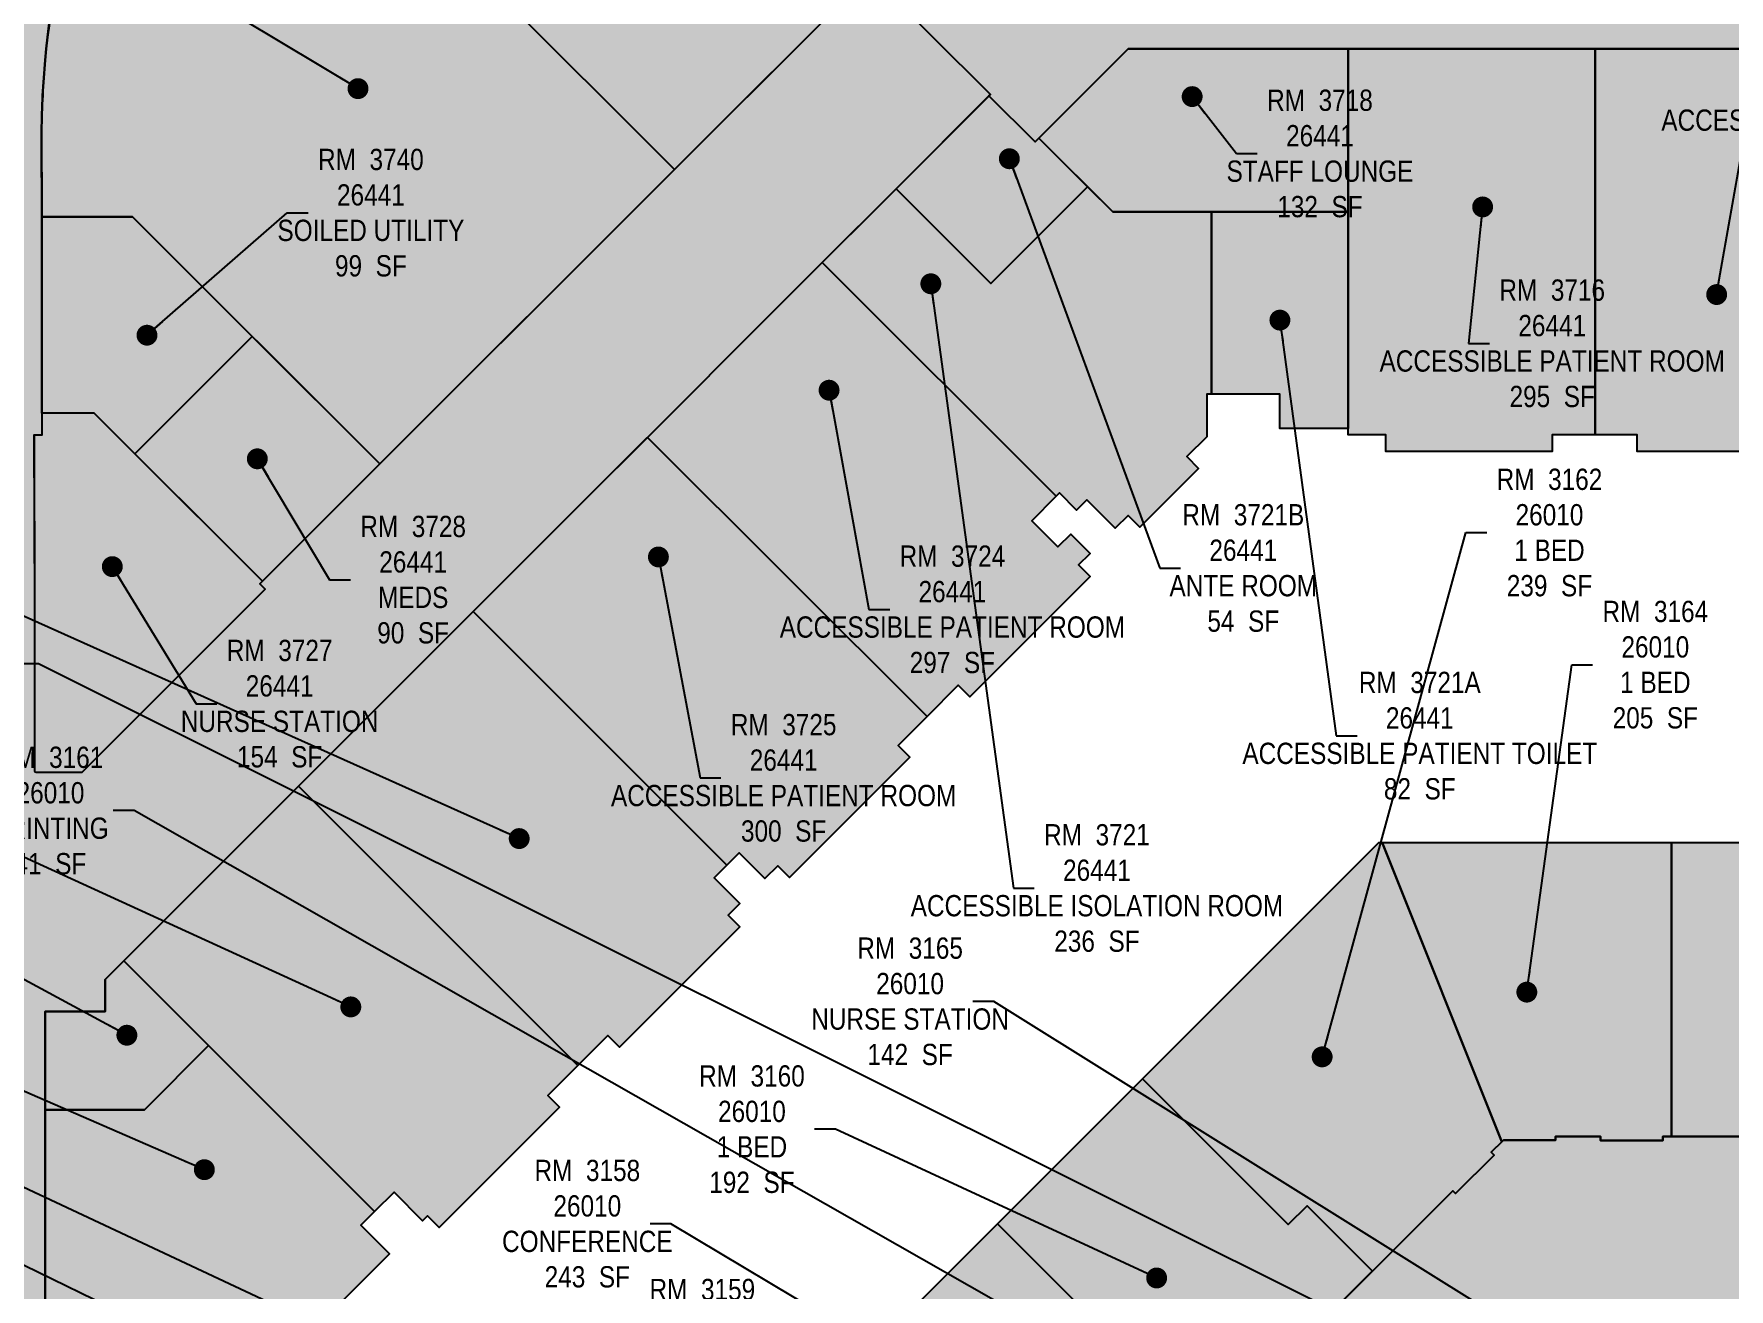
# Model space of a CAD drawing. Header units: inches. Extents: x -2929 to 5743, y -2530 to 4297.
# Drawn here: x 330 to 1446, y 2543 to 3370 of the extents above; entities that cross this region are included whole.
import ezdxf

# ---------------------------------------------------------------- set-up
doc = ezdxf.new("R2010")
doc.units = ezdxf.units.IN
doc.header["$LTSCALE"] = 48
doc.header["$MEASUREMENT"] = 0
for name, color, linetype in [('0-LABEL', 3, 'Continuous'), ('3-FCM', 190, 'Continuous'), ('3-FCM-PTN', 9, 'Continuous'), ('4-OCC', 6, 'Continuous'), ('4-OCC-PTN', 95, 'Continuous')]:
    doc.layers.add(name, color=color, linetype=linetype)
doc.styles.add('ArialN', font='ARIALN.TTF')
doc.dimstyles.new('AB-220', dxfattribs={"dimscale": 220, "dimtxt": 0.0703125, "dimasz": 0.0625, "dimexe": 0.0625, "dimexo": 0.125, "dimgap": 0.1875, "dimtad": 0, "dimdec": 4, "dimrnd": 0.0625, "dimzin": 0, "dimdsep": 46, "dimlunit": 4, "dimtxsty": 'ArialN', "dimblk": 'ARCHTICK', "dimcen": 0.0625, "dimclrd": 256, "dimclre": 256, "dimclrt": 256, "dimadec": 0, "dimazin": 0, "dimtfac": 1, "dimtdec": 4, "dimtofl": 0, "dimtmove": 2, "dimatfit": 3, "dimldrblk": 'DOT', "dimfxl": 0, "dimfrac": 2, "dimtolj": 1, "dimtzin": 0, "dimlwd": -1, "dimlwe": -1, "dimarcsym": 0})

# ---------------------------------------------------------------- blocks, each defined once
blk = doc.blocks.new('_ArchTick')
at = {"const_width": 0.15}
blk.add_lwpolyline([(-0.5, -0.5), (0.5, 0.5)], dxfattribs=at)
blk = doc.blocks.new('_Dot')
at = {"lineweight": -2}
blk.add_line((-0.5, 0), (-1, 0), dxfattribs=at)
at = {"const_width": 0.5}
blk.add_lwpolyline([(-0.25, 0, 1), (0.25, 0, 1)], format="xyb", close=True, dxfattribs=at)

msp = doc.modelspace()

# ---------------------------------------------------------------- hatches: boundary and pattern name
at = {"layer": '3-FCM-PTN'}
h = msp.add_hatch(color=256, dxfattribs=at)
h.dxf.hatch_style = 1
edge = h.paths.add_edge_path()
edge.add_line((1113.585285168059, 3828.178176074537), (1113.585285168059, 3760.740676074537))
edge.add_arc((869.5289934594625, 3671.531797863113), 259.8493745889951, 3.151092987764514, 20.078663492426074, ccw=False)
edge.add_arc((828.7533601960399, 3666.157573796949), 300.8750000000045, -10.11773143963751, 3.7461406498250085, ccw=False)
edge.add_arc((828.7533601945615, 3666.157573797244), 300.8750000015119, 347.92381447971536, 349.8822685603567, ccw=False)
edge.add_line((1122.97008020435, 3603.210871797921), (1112.984782065922, 3565.510731136472))
edge.add_line((1112.984782065922, 3565.510731136472), (1104.188484346047, 3539.665506423167))
edge.add_line((1104.188484346047, 3539.665506423167), (1099.248014161426, 3526.938901211724))
edge.add_line((1099.248014161426, 3526.938901211724), (1093.951221618854, 3514.356446956004))
edge.add_line((1093.951221618854, 3514.356446956004), (1088.30203977551, 3501.928176074533))
edge.add_line((1088.30203977551, 3501.928176074533), (1145.459990067611, 3501.928176074533))
edge.add_line((1145.459990067611, 3501.928176074533), (1145.459990067611, 3474.303176074534))
edge.add_line((1145.459990067611, 3474.303176074534), (1189.334990067612, 3474.303176074534))
edge.add_line((1189.334990067612, 3474.303176074534), (1189.334990067612, 3472.053176074534))
edge.add_line((1189.334990067612, 3472.053176074534), (1334.709990067612, 3472.053176074534))
edge.add_line((1334.709990067612, 3472.053176074534), (1334.709990067612, 3471.928176074534))
edge.add_line((1334.709990067612, 3471.928176074534), (1501.584990067611, 3471.928176074533))
edge.add_line((1501.584990067611, 3471.928176074533), (1501.584990067611, 3500.053176074531))
edge.add_line((1501.584990067611, 3500.053176074531), (1517.084990070073, 3500.053176074531))
edge.add_line((1517.084990070073, 3500.053176074531), (1517.084990070073, 3496.802467389151))
edge.add_line((1517.084990070073, 3496.802467389151), (1586.584990064491, 3496.802467389147))
edge.add_line((1586.58499006449, 3496.802467389147), (1586.58499006449, 3518.0205109171))
edge.add_line((1586.58499006449, 3518.0205109171), (1698.584990067591, 3518.020510917099))
edge.add_line((1698.584990067591, 3518.020510917099), (1698.585005645883, 3515.553176074531))
edge.add_line((1698.585005645883, 3515.553176074531), (1690.58499006449, 3515.553176074532))
edge.add_line((1690.58499006449, 3515.553176074532), (1690.58499006449, 3467.053908979793))
edge.add_line((1690.58499006449, 3467.053908979793), (1944.629856332604, 3467.053908979793))
edge.add_line((1944.629856332605, 3467.053908979793), (1944.629856332605, 3363.989955279225))
edge.add_line((1944.629856332605, 3363.989955279225), (1842.834990067608, 3363.988674440919))
edge.add_line((1842.834990067607, 3363.988674440919), (1842.834990067607, 3359.816732366284))
edge.add_line((1842.834990067607, 3359.816732366284), (1050.508089415122, 3359.816732366284))
edge.add_line((1050.508089415122, 3359.816732366284), (989.1376522181092, 3298.446295169271))
edge.add_line((989.1376522181095, 3298.446295169271), (958.8493182682946, 3328.734629119086))
edge.add_line((958.8493182682946, 3328.734629119086), (959.7500842529448, 3329.635395103736))
edge.add_line((959.7500842529448, 3329.635395103736), (881.9317163849728, 3407.453772524686))
edge.add_line((881.9317163849728, 3407.453772524686), (883.6552843876598, 3409.177340527373))
edge.add_line((883.6552843876598, 3409.177340527373), (897.9741967066816, 3423.496252846395))
edge.add_line((897.9741967066816, 3423.496252846395), (912.2638406049364, 3437.785896744649))
edge.add_line((912.2638406049364, 3437.785896744649), (934.6866604830357, 3462.436781651963))
edge.add_line((934.6866604830357, 3462.436781651963), (955.3072573916024, 3488.540138059605))
edge.add_line((955.3072573916024, 3488.540138059605), (974.039545825502, 3515.967075133926))
edge.add_line((974.039545825502, 3515.967075133926), (990.8766938992298, 3544.717184870477))
edge.add_line((990.8766938992298, 3544.717184870477), (1005.651996921275, 3574.48272469499))
edge.add_line((1005.651996921275, 3574.48272469499), (1017.50323852472, 3607.241322090493))
edge.add_line((1017.50323852472, 3607.241322090493), (1024.408477142869, 3641.498707449107))
edge.add_line((1024.408477142869, 3641.498707449107), (1025.890987264949, 3671.437712928913))
edge.add_line((1025.890987264949, 3671.437712928913), (1022.820053897865, 3701.253310409965))
edge.add_arc((800.6183773625517, 3652.014098521061), 227.5919265759321, 12.49466316577075, 28.04783506278979)
edge.add_arc((813.0921144072177, 3651.725140562618), 216.8054369348037, 29.66547328204623, 42.88538997744268)
edge.add_arc((829.3031230552381, 3664.747293592507), 196.0710116686777, 43.32097591850849, 99.18573728670847)
edge.add_line((798.0032381658048, 3858.30389725843), (798.9524134671101, 3853.838378556734))
edge.add_line((798.9524134671101, 3853.838378556734), (749.7827731062703, 3841.579010322327))
edge.add_line((749.7827731062707, 3841.579010322327), (749.7827730980398, 3841.579010320268))
edge.add_line((749.7827730980398, 3841.579010320268), (749.4739990687349, 3842.531419951515))
edge.add_line((749.4739990687349, 3842.531419951515), (748.7949417685304, 3842.346447369204))
edge.add_line((748.7949417685304, 3842.346447369204), (721.8063388863111, 3949.757293578431))
edge.add_line((721.8063388863111, 3949.757293578431), (806.7753617338303, 3972.922508044709))
edge.add_line((806.7753617338299, 3972.922508044709), (807.998785444358, 3968.43504183268))
edge.add_line((807.998785444358, 3968.43504183268), (825.1264872671077, 3970.439519915887))
edge.add_line((825.1264872671077, 3970.439519915887), (876.9785407355621, 3972.221680410252))
edge.add_line((876.9785407355621, 3972.221680410252), (881.0224900644921, 3972.360671371135))
edge.add_line((881.0224900644921, 3972.360671371135), (886.6024529733459, 3972.552455279214))
edge.add_line((886.6024529733459, 3972.552455279214), (970.3974900644921, 3972.553188184486))
edge.add_line((970.3974900644921, 3972.553188184486), (970.3974900644921, 3972.302362978741))
edge.add_line((970.3974900644921, 3972.302362978741), (1115.834990064493, 3972.30236297874))
edge.add_line((1115.834990064493, 3972.30236297874), (1115.834990064493, 3972.553176074546))
edge.add_line((1115.834990064493, 3972.553176074546), (1148.45999006449, 3972.553176074541))
edge.add_line((1148.45999006449, 3972.553176074541), (1263.334990064494, 3972.553176074297))
edge.add_line((1263.334990064494, 3972.553176074297), (1295.959990064494, 3972.553176074521))
edge.add_line((1295.959990064494, 3972.553176074521), (1295.959990064494, 3972.303188184459))
edge.add_line((1295.959990064494, 3972.303188184459), (1440.834990064504, 3972.303188184482))
edge.add_line((1440.834990064504, 3972.303188184482), (1440.834990064504, 3972.555615586662))
edge.add_line((1440.834990064504, 3972.555615586662), (1597.772490064495, 3972.553188184425))
edge.add_line((1597.772490064494, 3972.553188184425), (1630.397490064491, 3972.553188184425))
edge.add_line((1630.397490064491, 3972.553188184425), (1630.397490064491, 3972.303188184466))
edge.add_line((1630.397490064491, 3972.303188184466), (1775.834990064487, 3972.303188184457))
edge.add_line((1775.834990064487, 3972.303188184457), (1775.831908637123, 3972.553150197932))
edge.add_line((1775.831908637123, 3972.553150197932), (1816.33499006449, 3972.553188184482))
edge.add_line((1816.33499006449, 3972.553188184482), (1816.334990064481, 3972.303188184481))
edge.add_line((1816.334990064481, 3972.303188184481), (1948.334990064489, 3972.303188184419))
edge.add_line((1948.334990064489, 3972.303188184419), (1948.33499006449, 3972.553188184518))
edge.add_line((1948.33499006449, 3972.553188184518), (2045.584990064494, 3972.553188184429))
edge.add_line((2045.584990064494, 3972.553188184429), (2045.584990064493, 4053.803176074535))
edge.add_line((2045.584990064493, 4053.803176074535), (2045.584990064494, 4070.802455279222))
edge.add_line((2045.584990064494, 4070.802455279222), (2115.584990064494, 4070.802455279221))
edge.add_line((2115.584990064494, 4070.802455279221), (2115.584990064494, 3969.927455279221))
edge.add_line((2115.584990064494, 3969.927455279221), (2281.917934720987, 3969.30245527922))
edge.add_line((2281.917934720987, 3969.30245527922), (2281.989690995811, 3874.053176074533))
edge.add_line((2281.989690995811, 3874.053176074533), (2110.459990064488, 3874.053176074533))
edge.add_line((2110.459990064488, 3874.053176074533), (2110.459990064488, 3792.553176074537))
edge.add_line((2110.459990064488, 3792.553176074537), (2103.084990064488, 3792.553238743247))
edge.add_line((2103.084990064488, 3792.553238743247), (2103.08499006761, 3737.803176074533))
edge.add_line((2103.08499006761, 3737.803176074533), (2129.709990067593, 3737.803176072857))
edge.add_line((2129.709990067593, 3737.803176072857), (2129.709990067593, 3502.053176074531))
edge.add_line((2129.709990067593, 3502.053176074531), (2105.709990064486, 3502.053176074531))
edge.add_line((2105.709990064486, 3502.053176074531), (2105.709990064486, 3466.803908979794))
edge.add_line((2105.709990064486, 3466.803908979794), (2129.709990067605, 3466.803908979794))
edge.add_line((2129.709990067605, 3466.803908979794), (2129.709990067605, 3367.053188184478))
edge.add_line((2129.709990067605, 3367.053188184478), (2105.709990064486, 3367.053188184478))
edge.add_line((2105.709990064486, 3367.053188184478), (2105.709990064486, 3235.553176074545))
edge.add_line((2105.709990064486, 3235.553176074545), (2108.459990064486, 3235.553176074545))
edge.add_line((2108.459990064486, 3235.553176074545), (2108.459990064527, 3183.115501280774))
edge.add_line((2108.459990064527, 3183.115501280774), (1997.584990061261, 3183.115501280774))
edge.add_line((1997.584990061261, 3183.115501280774), (1997.584990067613, 3367.052455279223))
edge.add_line((1997.584990067613, 3367.052455279223), (1950.584990111152, 3367.052455294324))
edge.add_line((1950.584990111152, 3367.052455294324), (1950.584990067614, 3363.989955279222))
edge.add_line((1950.584990067613, 3363.989955279222), (1944.645481332604, 3363.989955279225))
edge.add_line((1944.645481332605, 3363.989955279225), (1944.645683330921, 3467.053908979793))
edge.add_line((1944.64568333092, 3467.053908979793), (1997.584990061368, 3467.053908976992))
edge.add_line((1997.584990061368, 3467.053908976992), (1997.584990064494, 3867.053908979795))
edge.add_line((1997.584990064494, 3867.053908979795), (1690.584990064491, 3867.053908961947))
edge.add_line((1690.584990064491, 3867.053908961947), (1690.58499006745, 3816.145510917085))
edge.add_line((1690.58499006745, 3816.145510917085), (1573.709990064401, 3816.145510917085))
edge.add_line((1573.709990064401, 3816.145510917085), (1573.709990064401, 3832.053176074538))
edge.add_line((1573.709990064401, 3832.053176074538), (1500.459990064488, 3832.053176074538))
edge.add_line((1500.459990064489, 3832.053176074538), (1500.459990064497, 3862.178176074582))
edge.add_line((1500.459990064497, 3862.178176074582), (1359.334990067612, 3862.178176074535))
edge.add_line((1359.334990067612, 3862.178176074535), (1359.334990067612, 3859.803176074535))
edge.add_line((1359.334990067612, 3859.803176074535), (1216.084990067613, 3859.803176074535))
edge.add_line((1216.084990067613, 3859.803176074535), (1216.084990067613, 3861.928176074535))
edge.add_line((1216.084990067613, 3861.928176074535), (1145.584990067612, 3861.928176074537))
edge.add_line((1145.584990067612, 3861.928176074537), (1145.584990067612, 3828.178176074537))
edge.add_line((1145.584990067612, 3828.178176074537), (1113.585285168059, 3828.178176074537))
h = msp.add_hatch(color=256, dxfattribs=at)
h.dxf.hatch_style = 1
edge = h.paths.add_edge_path()
edge.add_line((480.7723087981258, 3009.271205364294), (481.1767059991093, 3009.675602565278))
edge.add_line((481.1767059991093, 3009.675602565278), (556.2994189567939, 3084.798315522962))
edge.add_line((556.2994189567939, 3084.798315522961), (880.4371067910629, 3408.935267263099))
edge.add_line((880.4371067910622, 3408.935267263099), (959.7210865845066, 3329.651287469587))
edge.add_line((959.7210865845066, 3329.651287469587), (958.8203205998568, 3328.750521484937))
edge.add_line((958.8203205998568, 3328.750521484937), (774.7957807960572, 3144.725981681133))
edge.add_line((774.7957807960572, 3144.725981681133), (774.4419638207298, 3144.372169169407))
edge.add_line((774.4419638207298, 3144.372169169407), (693.6552776549383, 3063.585478540015))
edge.add_line((693.6552776549388, 3063.585478540016), (377.2027230318868, 2747.132923916951))
edge.add_line((377.2027230318872, 2747.13292391695), (377.202723031887, 2726.047163010781))
edge.add_line((377.2027230318868, 2726.047163010781), (337.8277109222106, 2726.047163010781))
edge.add_line((337.8277109222108, 2726.047163010781), (337.8277109222108, 2443.718362933408))
edge.add_line((337.8277109222108, 2443.718362933408), (330.5777109222104, 2443.718362933408))
edge.add_line((330.5777109222099, 2443.718362933408), (330.5777109222097, 2368.173070709805))
edge.add_line((330.5777109222099, 2368.173070709805), (345.3277230350075, 2368.173070709805))
edge.add_line((345.3277230350077, 2368.173070709805), (345.3277192273131, 2300.297332000473))
edge.add_line((345.3277192273126, 2300.297332000473), (227.5152230350084, 2300.297332000473))
edge.add_line((227.5152230350086, 2300.297332000473), (227.5152230350116, 2375.547337804545))
edge.add_line((227.5152230350113, 2375.547337804545), (223.0788189388581, 2375.547337804545))
edge.add_line((223.0788189388586, 2375.547337804545), (223.0784889018948, 2471.734837804454))
edge.add_line((223.0784889018946, 2471.734837804454), (223.3259972200067, 2471.734837804454))
edge.add_line((223.3259972200067, 2471.734837804454), (223.3259972199821, 2617.047906385417))
edge.add_line((223.3259972199821, 2617.047906385417), (223.0759972199789, 2617.047906385417))
edge.add_line((223.0759972199789, 2617.047906385417), (223.0759972199562, 2797.172906385404))
edge.add_line((223.0759972199562, 2797.172906385404), (223.3259972199558, 2797.172906385404))
edge.add_line((223.3259972199558, 2797.172906385404), (223.3259972199739, 2942.049043546948))
edge.add_line((223.3259972199739, 2942.049043546948), (223.0759972199744, 2942.049043546948))
edge.add_line((223.0759972199744, 2942.049043546948), (223.0759972199967, 3122.174043546909))
edge.add_line((223.0759972199967, 3122.174043546908), (223.3259972199362, 3122.174043546908))
edge.add_line((223.3259972199362, 3122.174043546908), (223.3288189388645, 3191.548879222441))
edge.add_line((223.3288189388645, 3191.548879222441), (223.0759972199191, 3191.547163010769))
edge.add_line((223.0759972199194, 3191.547163010769), (223.0759972199298, 3284.109663010768))
edge.add_line((223.0759972199294, 3284.109663010768), (223.328818938875, 3284.109663010768))
edge.add_line((223.328818938875, 3284.109663010768), (223.3259972197823, 3301.033602811479))
edge.add_line((223.3259972197825, 3301.033602811479), (225.4623866154895, 3351.932914945446))
edge.add_line((225.4623866154898, 3351.932914945446), (225.6463596125375, 3356.797434942399))
edge.add_line((225.6463596125373, 3356.797434942399), (226.1261599134575, 3362.373460619361))
edge.add_line((226.1261599134577, 3362.373460619361), (232.6982989933645, 3412.948227209212))
edge.add_line((232.698298993364, 3412.948227209212), (235.8382854502947, 3430.228179886484))
edge.add_line((235.8382854502952, 3430.228179886484), (231.4484609566318, 3431.718324506521))
edge.add_line((231.4484609566316, 3431.718324506521), (289.2705738235738, 3602.310310045603))
edge.add_line((289.2705738235736, 3602.310310045603), (293.7392627698048, 3600.79339455127))
edge.add_line((293.739262769805, 3600.79339455127), (301.6962163674948, 3616.278288881504))
edge.add_line((301.6962163674948, 3616.278288881504), (327.5912034286093, 3660.919119877641))
edge.add_line((327.5912034286093, 3660.919119877641), (330.3707078396351, 3665.240229038418))
edge.add_line((330.3707078396351, 3665.240229038418), (333.4112453492144, 3669.960113646284))
edge.add_line((333.4112453492144, 3669.960113646284), (363.2478982946507, 3711.936585254942))
edge.add_line((363.2478982946504, 3711.936585254942), (373.8325810185111, 3725.298645289335))
edge.add_line((373.8325810185115, 3725.298645289335), (370.6497544802519, 3728.682245090647))
edge.add_line((370.6497544802514, 3728.682245090647), (501.8475754302708, 3852.100831223135))
edge.add_line((501.8475754302708, 3852.100831223136), (505.0320739027336, 3848.715609649157))
edge.add_line((505.0320739027338, 3848.715609649157), (519.4555293421508, 3858.738259805769))
edge.add_line((519.4555293421508, 3858.738259805769), (562.7396977702281, 3885.683829871351))
edge.add_line((562.7396977702283, 3885.683829871351), (567.6191526174257, 3888.445131440531))
edge.add_line((567.6191526174252, 3888.445131440531), (572.5273627478953, 3891.1591406237))
edge.add_line((572.5273627478955, 3891.1591406237), (618.1285833076208, 3914.001737878174))
edge.add_line((618.1285833076208, 3914.001737878174), (634.1923929249926, 3921.047988363599))
edge.add_line((634.1923929249924, 3921.047988363599), (632.9733174074088, 3925.53477512406))
edge.add_line((632.973317407409, 3925.53477512406), (721.799071853716, 3949.751455308439))
edge.add_line((721.7990718537158, 3949.751455308439), (747.86364904988, 3846.106992348416))
edge.add_line((747.8636490498802, 3846.106992348416), (748.7876747359348, 3842.340609099213))
edge.add_arc((896.704371262573, 3300.661440769172), 561.5119504641708, 105.2734304961236, 119.0253219318528)
edge.add_arc((878.9380096001139, 3324.795611002451), 531.8024903437381, 118.6131961946427, 128.8280798925444)
edge.add_arc((896.5521947323675, 3301.061414686595), 561.3371981902862, 128.7097795917252, 140.2621555218004)
edge.add_arc((871.2366136365843, 3320.326403057426), 529.5562146183627, 140.1140029927237, 150.5667578421164)
edge.add_arc((896.5788189388802, 3301.033575515809), 561.1249999999927, 150.1226528891559, 174.75821161997)
edge.add_arc((907.4836189317004, 3300.225622472311), 572.0580422736007, 174.7774093992154, 179.4419433045302)
edge.add_line((335.4527109222117, 3305.797337804561), (335.5777109222115, 3251.796604899302))
edge.add_line((335.5777109222117, 3251.796604899302), (335.5777109222115, 3119.972334150916))
edge.add_line((335.5777109222113, 3119.972334150916), (335.5777109222113, 3105.547163010788))
edge.add_line((335.5777109222113, 3105.547163010788), (334.8277109222113, 3105.547163010788))
edge.add_line((334.8277109222113, 3105.547163010788), (330.4527109222113, 3105.547163010788))
edge.add_line((330.4527109222113, 3105.547163010788), (330.8288189388877, 3105.547163010789))
edge.add_line((330.8288189388877, 3105.547163010789), (330.4527109222113, 3105.547163010788))
edge.add_line((330.4527109222113, 3105.547163010788), (330.8288189388873, 2992.638790672774))
edge.add_line((330.8288189388873, 2992.638790672775), (330.8288189388873, 2884.638790672775))
edge.add_arc((331.8288189388873, 2884.638790672775), 1, 180, 270)
edge.add_line((331.8288189388873, 2883.638790672775), (362.0641003130906, 2883.638790672775))
edge.add_line((362.0641003130904, 2883.638790672775), (482.5108391222564, 3004.08552948188))
edge.add_line((482.5108391222566, 3004.08552948188), (479.0487360189836, 3007.547632585153))
edge.add_line((479.0487360189836, 3007.547632585153), (480.7723087981258, 3009.271205364294))
msp.add_hatch(color=256, dxfattribs=at).paths.add_polyline_path([(1834.649668965948, 2641.11523316604), (1834.591239862048, 2535.435554085079), (1624.410185565157, 2535.43555408508), (1624.41018556516, 2498.754368987478), (1596.170997227363, 2470.515180649683), (1550.529276017896, 2516.15690185915), (1484.522621280817, 2450.150707131468), (1457.739610692922, 2476.933717719362), (1449.326563654868, 2468.520671326425), (1446.180329195858, 2472.799057424751), (1415.481908854946, 2485.075926407366), (1415.481908854946, 2532.403699835585), (1327.09654336194, 2532.403699835585), (1268.723529148805, 2474.030685622447), (1247.436315510898, 2440.914164787033), (1109.281108646369, 2302.758957922505), (1084.824453832744, 2278.302303108878), (1009.510953361698, 2353.615803579954), (1124.40674526266, 2468.511595480926), (1126.262900563273, 2466.655440180313), (1160.073123506514, 2500.465663123553), (1158.216968205901, 2502.321818424166), (1264.014460405416, 2608.119310623682), (1265.870615706029, 2606.263155323069), (1291.195557275032, 2631.58809689207), (1289.339401974419, 2633.444252192684), (1297.338500803689, 2641.443351021955), (1305.910251690804, 2641.443351021951), (1331.563387574325, 2641.443351021941), (1331.563387574325, 2643.740233166041), (1357.216523457845, 2643.740233166043), (1361.216523457847, 2643.740233166044), (1361.216523457847, 2641.115233166043), (1402.317754540067, 2641.115233166042), (1402.317754540067, 2643.740233166044), (1482.649271791456, 2643.740233166015), (1482.649271791458, 2641.115233166039), (1530.466523457841, 2641.11523316604), (1530.466523457841, 2643.740233166039), (1558.546461486956, 2643.740233166039), (1558.546461486956, 2641.115233166039), (1614.546461486958, 2641.115233166039), (1614.546461486958, 2643.740233166039), (1788.136338658742, 2643.740233166039), (1788.136338658742, 2641.11523316604)])
at = {"layer": '4-OCC-PTN'}
h = msp.add_hatch(color=192, dxfattribs=at)
h.dxf.hatch_style = 1
edge = h.paths.add_edge_path()
edge.add_line((410.03082891549, 3580.555165074095), (612.2767524872052, 3378.309241502381))
edge.add_line((612.2767524872052, 3378.309241502381), (633.0916603125643, 3399.124149327741))
edge.add_line((633.0916603125643, 3399.124149327741), (751.8785816752934, 3280.37697994922))
edge.add_line((751.8785816752934, 3280.37697994922), (558.023358187786, 3086.521521848692))
edge.add_line((558.023358187786, 3086.521521848692), (395.3107751371781, 3249.2341048993))
edge.add_line((395.3107751371781, 3249.2341048993), (335.5777109222117, 3249.234104899302))
edge.add_line((335.5777109222117, 3249.234104899302), (335.4527109222117, 3300.818249655084))
edge.add_line((335.4527109222117, 3300.818249655084), (335.441185411627, 3305.797337804561))
edge.add_arc((907.4720934211157, 3300.225622472315), 572.0580422736004, 174.7774093992157, 179.4419433045306, ccw=False)
edge.add_arc((896.3533775545311, 3301.076711156535), 560.9080383796647, 150.1150020005057, 174.7606031282959, ccw=False)
h = msp.add_hatch(color=192, dxfattribs=at)
h.dxf.hatch_style = 1
h.paths.add_polyline_path([(761.6695519750901, 3527.70205216206), (880.4506474330431, 3408.921726621118), (751.8785816752934, 3280.37697994922), (633.0916603125638, 3399.124149327741), (680.4371416508161, 3446.469630665993), (678.7135688716739, 3448.193203445135), (757.5559749739641, 3527.035609547429), (759.2795477531095, 3525.312036768284)])
h = msp.add_hatch(color=192, dxfattribs=at)
h.dxf.hatch_style = 1
h.paths.add_polyline_path([(1195.29647303503, 3359.797349914516), (1195.29647303502, 3252.423657997844), (1040.273708250552, 3252.423657997844), (991.7004194739618, 3300.996946774435), (1050.500822614054, 3359.797349914526)])
h = msp.add_hatch(color=192, dxfattribs=at)
h.dxf.hatch_style = 1
h.paths.add_polyline_path([(1195.29647303503, 3359.797349914516), (1195.29647303502, 3252.423657997844), (1040.273708250552, 3252.423657997844), (991.7004194739618, 3300.996946774435), (1050.500822614054, 3359.797349914526)])
h = msp.add_hatch(color=192, dxfattribs=at)
h.dxf.hatch_style = 1
h.paths.add_polyline_path([(1357.765223035009, 3359.797349914501), (1357.765223035009, 3105.672895916043), (1329.452723035012, 3105.672895916043), (1329.452723035012, 3094.798641343257), (1220.077723035013, 3094.798641343255), (1220.078084422561, 3105.672175108699), (1195.296473035008, 3105.672998738438), (1195.29647303503, 3359.797349914516)])
h = msp.add_hatch(color=192, dxfattribs=at)
h.dxf.hatch_style = 1
h.paths.add_polyline_path([(1520.083687258329, 3359.797349914461), (1520.083687258329, 3132.147505291043), (1500.978113660015, 3132.147505291043), (1500.970480257611, 3105.671881682842), (1497.452723035016, 3105.671881682842), (1497.452723035016, 3094.797175120708), (1385.452723035013, 3094.797175120708), (1385.452723035012, 3105.672175120709), (1357.765223035009, 3105.672895916043), (1357.76522303503, 3359.797349914501)])
h = msp.add_hatch(color=192, dxfattribs=at)
h.dxf.hatch_style = 1
h.paths.add_polyline_path([(960.0135632931081, 3205.316193994059), (897.699511563186, 3267.629712448266), (958.8203205998568, 3328.750521484937), (989.1371573921604, 3298.433684692634), (991.7004194739618, 3300.996946774435), (1023.697367773723, 3268.999998474674)])
h = msp.add_hatch(color=192, dxfattribs=at)
h.dxf.hatch_style = 1
h.paths.add_polyline_path([(897.699511563186, 3267.629712448266), (960.0132966552503, 3205.315927356201), (1023.697367773723, 3268.999998474674), (1040.273708250552, 3252.423657997844), (1105.265223031893, 3252.423657997844), (1105.265223031893, 3132.360395916043), (1102.202723031892, 3132.360395916043), (1102.202723031892, 3104.438130602114), (1089.058802156068, 3091.300294184157), (1096.751991028069, 3083.607105312156), (1058.038255155776, 3044.89336943987), (1050.348108512713, 3052.583516082935), (1041.905000938212, 3044.140408508434), (1023.255426035487, 3062.789983411159), (1016.537911614212, 3056.072468989884), (1005.22420311523, 3067.386177488869), (1003.058090989648, 3065.220065363287), (849.1746495233622, 3219.1048695849)])
h = msp.add_hatch(color=192, dxfattribs=at)
h.dxf.hatch_style = 1
h.paths.add_polyline_path([(335.5777109222117, 3249.234104899373), (395.3107751371781, 3249.2341048993), (463.6242364467503, 3180.920643589729), (474.0540614692518, 3170.490818567227), (453.7693021373716, 3150.206059235346), (396.8033785322591, 3093.240135630182), (370.071180011505, 3119.972334150916), (335.5777109222113, 3119.972334150916)])
h = msp.add_hatch(color=192, dxfattribs=at)
h.dxf.hatch_style = 1
h.paths.add_polyline_path([(1105.265223031893, 3252.423657997844), (1195.29647303502, 3252.423657997844), (1195.296473035009, 3109.922895916043), (1150.265223035012, 3109.922895916043), (1150.265223035012, 3132.360395916043), (1105.265223031893, 3132.360395916043)])
h = msp.add_hatch(color=192, dxfattribs=at)
h.dxf.hatch_style = 1
h.paths.add_polyline_path([(918.117117029268, 2920.351803804168), (938.6252370852387, 2940.859923860139), (946.3155373747811, 2933.170685508279), (1025.511343221197, 3012.36645750529), (1017.82119657812, 3020.05588335302), (1025.413674818642, 3027.64908238889), (1012.686113154972, 3040.377364847908), (1004.209391040288, 3031.900642733225), (986.9740296999378, 3049.136004073579), (1003.058090989648, 3065.220065363287), (849.1751282782791, 3219.104390825743), (774.7957807960572, 3144.725981681133), (734.0486207378344, 3103.978823854712)])
h = msp.add_hatch(color=192, dxfattribs=at)
h.dxf.hatch_style = 1
h.paths.add_polyline_path([(474.0540614692509, 3170.490818567228), (558.0234089995884, 3086.521572660557), (480.7723087981658, 3009.271205364334), (396.8033785322591, 3093.240135630182)])
h = msp.add_hatch(color=192, dxfattribs=at)
h.dxf.hatch_style = 1
edge = h.paths.add_edge_path()
edge.add_line((480.7723087981658, 3009.271205364334), (370.071180011505, 3119.972334150917))
edge.add_line((370.071180011505, 3119.972334150916), (335.5777109222113, 3119.972334150916))
edge.add_line((335.5777109222113, 3119.972334150916), (335.5777109222113, 3105.547163010788))
edge.add_line((335.5777109222113, 3105.547163010788), (334.8277109222113, 3105.547163010788))
edge.add_line((334.8277109222113, 3105.547163010788), (330.4527109222113, 3105.547163010788))
edge.add_line((330.4527109222113, 3105.547163010788), (330.8288189388877, 3105.547163010789))
edge.add_line((330.8288189388877, 3105.547163010789), (330.4527109222113, 3105.547163010788))
edge.add_line((330.4527109222113, 3105.547163010788), (330.8288189388873, 2992.638790672774))
edge.add_line((330.8288189388873, 2992.638790672775), (330.8288189388873, 2884.638790672775))
edge.add_arc((331.8288189388873, 2884.638790672775), 1, 180, 270)
edge.add_line((331.8288189388873, 2883.638790672775), (362.0641003130904, 2883.638790672775))
edge.add_line((362.0641003130904, 2883.638790672775), (482.5108391222566, 3004.08552948188))
edge.add_line((482.5108391222566, 3004.08552948188), (479.0487360189836, 3007.547632585153))
edge.add_line((479.0487360189836, 3007.547632585153), (480.7723087981658, 3009.271205364334))
h = msp.add_hatch(color=192, dxfattribs=at)
h.dxf.hatch_style = 1
h.paths.add_polyline_path([(734.0486207378344, 3103.978823854712), (918.1171170292685, 2920.351803804168), (899.0272573387922, 2901.262664909015), (906.7174039818563, 2893.57251826595), (827.5210840912894, 2814.376198375383), (819.8316582435593, 2822.06634501846), (811.4327508994113, 2813.668158469635), (794.4621881509299, 2830.638721218117), (786.2416454164697, 2822.418178483657), (619.3648115075243, 2989.295012392597), (693.6552776549388, 3063.585478540016)])
h = msp.add_hatch(color=192, dxfattribs=at)
h.dxf.hatch_style = 1
h.paths.add_polyline_path([(619.3648115075243, 2989.295012392597), (786.2416454164697, 2822.418178483657), (777.9335671406905, 2814.110100207877), (794.9041298891723, 2797.139537459396), (787.3043859113179, 2789.539793481541), (794.9945325543824, 2781.849646838476), (715.7985730614882, 2702.653687345579), (708.1084264184215, 2710.343833988646), (688.3098517245257, 2690.544424463775), (504.4600195137036, 2874.390220398773)])
h = msp.add_hatch(color=192, dxfattribs=at)
h.dxf.hatch_style = 1
h.paths.add_polyline_path([(504.4600195136954, 2874.390220398764), (688.3094343002385, 2690.544841870461), (668.5104466719754, 2670.7458542422), (676.2005933150413, 2663.055707599133), (597.0046338221446, 2583.859748106243), (589.315730439137, 2591.55041701136), (586.1745001819318, 2588.409907876277), (567.348328865482, 2607.236439631747), (554.576212630278, 2594.464323396544), (389.5620881213704, 2759.478447905446)])
for points in [[(1211.115714305658, 2555.220564523924), (1168.144017729348, 2598.192261100234), (1155.803128713694, 2585.851372084581), (1059.825549624641, 2681.82895117363), (1215.279137370759, 2837.282538919746), (1217.653045773982, 2837.282538919746), (1296.308989639034, 2640.4138398573), (1289.339401974419, 2633.444252192684), (1291.195557275032, 2631.58809689207), (1265.870615706029, 2606.263155323069), (1264.014460405418, 2608.119310623681)], [(1296.308989639034, 2640.4138398573), (1217.653045773982, 2837.282538919746), (1407.841523457844, 2837.282538919746), (1407.841523457774, 2643.740233166042), (1402.317754540067, 2643.74023316604), (1402.317754540067, 2641.115233166042), (1361.216523457847, 2641.115233166043), (1361.216523457847, 2643.740233166042), (1331.563387574325, 2643.740233166049), (1331.563387574325, 2641.443351021941), (1297.338500803689, 2641.443351021955)], [(1407.841523457774, 2643.740233166042), (1407.841523457844, 2837.282538919746), (1544.506492472397, 2837.282538919746), (1544.506492472397, 2643.740233166039), (1530.466523457841, 2643.740233166039), (1530.466523457841, 2641.11523316604), (1482.649271791457, 2641.115233166039), (1482.649271791456, 2643.740233166015)], [(1103.382355967714, 2447.487206185978), (964.4330803023449, 2586.436481851335), (1059.825549624641, 2681.82895117363), (1155.803128713694, 2585.851372084581), (1168.144017729348, 2598.192261100234), (1211.115714305658, 2555.220564523924), (1158.216968205901, 2502.321818424166), (1160.073123506514, 2500.465663123553), (1126.262900563273, 2466.655440180314), (1124.40674526266, 2468.511595480926)], [(977.4259831756658, 2321.530833393936), (839.0070375961968, 2461.010439145186), (964.4330803023449, 2586.436481851335), (1103.382355967714, 2447.487206185978)]]:
    msp.add_hatch(color=17, dxfattribs=at).paths.add_polyline_path(points)
h = msp.add_hatch(color=201, dxfattribs=at)
h.dxf.hatch_style = 1
h.paths.add_polyline_path([(389.5551675708748, 2759.485368455941), (445.3282149369534, 2703.712321089861), (403.0999695698392, 2661.484075722747), (337.8277109222108, 2661.484075722747), (337.8277109222108, 2726.047163010781), (377.2027230318872, 2726.047163010781), (377.2027230318872, 2747.13292391695)])
h = msp.add_hatch(color=192, dxfattribs=at)
h.dxf.hatch_style = 1
h.paths.add_polyline_path([(445.3282149369534, 2703.712321089861), (554.576212630278, 2594.464323396544), (545.5540622846793, 2585.442173050944), (564.3807803353302, 2566.615455000294), (521.608985256798, 2523.843727279086), (529.2987991258633, 2516.153913409955), (489.6549652291787, 2476.510079513273), (481.9648185861142, 2484.200226156338), (474.0098672977656, 2476.245274867988), (469.1485081771089, 2481.106633988646), (386.1518497353372, 2398.109975546875), (337.8277109222099, 2446.434114360003), (337.8277109222104, 2516.638383292201), (337.8277109222108, 2661.484075722747), (403.0999695698392, 2661.484075722747)])

# ---------------------------------------------------------------- linework, layer by layer
at = {"layer": '3-FCM'}
msp.add_line((335.5777109222117, 3246.6716048993), (335.5777109222117, 3251.796604899302), dxfattribs=at)
msp.add_lwpolyline([(410.0525595513327, 3580.533434438252, 0.1079088427142347), (337.8221567381761, 3352.275607168713, 0.02035567946451007), (335.4744415580544, 3305.775607168718), (335.5994415580544, 3251.774874263459), (335.599441558054, 3105.525432374945), (330.474441558054, 3105.525432374945), (330.8505495747299, 2992.617060036932), (330.8505495747299, 2884.617060036932, 0.414213562373095), (331.8505495747299, 2883.617060036932), (362.0858309489331, 2883.617060036932), (482.5325697580993, 3004.063798846037), (479.0704666548263, 3007.52590194931), (556.3211495926366, 3084.776584887119), (880.4588374269049, 3408.913536627257), (959.7428172203493, 3329.629556833745), (774.8175114318999, 3144.70425104529), (774.4636944565725, 3144.350438533565), (693.6770082907815, 3063.563747904173), (693.6770082907815, 3063.563747904173), (377.2244536677299, 2747.111193281108), (377.2244536677294, 2726.025432374938), (337.8494415580535, 2726.025432374938), (337.8494415580535, 2443.696632297565)], format="xyb", dxfattribs=at)
for points in [[(1842.827723035012, 3359.810894096292), (1050.500822382527, 3359.810894096292), (989.1303851855139, 3298.44045689928), (958.842051235699, 3328.728790849094), (959.7428172203493, 3329.629556833745), (881.9244493523772, 3407.447934254695)], [(1158.216968205901, 2502.321818424166), (1264.014460405416, 2608.119310623682), (1265.870615706029, 2606.263155323069), (1291.195557275032, 2631.58809689207), (1289.339401974419, 2633.444252192684), (1297.338500803689, 2641.443351021955), (1305.910251690804, 2641.443351021951), (1331.563387574325, 2641.443351021941), (1331.563387574325, 2643.740233166041), (1357.216523457845, 2643.740233166043), (1361.216523457847, 2643.740233166044), (1361.216523457847, 2641.115233166043), (1402.317754540067, 2641.115233166042), (1402.317754540067, 2643.740233166044), (1482.649271791456, 2643.740233166015)]]:
    msp.add_lwpolyline(points, dxfattribs=at)
at = {"layer": '4-OCC', "flags": 128}
for points in [[(410.03082891549, 3580.555165074095), (612.2767524872052, 3378.309241502381), (633.0916603125643, 3399.124149327741), (751.8785816752934, 3280.37697994922), (558.023358187786, 3086.521521848692), (395.3107751371781, 3249.2341048993), (335.5777109222117, 3249.234104899302), (335.4527109222117, 3300.818249655084), (335.441185411627, 3305.797337804561, -0.02035567946451001), (337.7889005917486, 3352.297337804555, -0.1079531713802097), (410.03082891549, 3580.555165074095)], [(480.7723087981658, 3009.271205364334), (370.071180011505, 3119.972334150916), (335.5777109222113, 3119.972334150916), (335.5777109222113, 3105.547163010788), (334.8277109222113, 3105.547163010788), (330.4527109222113, 3105.547163010788), (330.8288189388877, 3105.547163010789), (330.4527109222113, 3105.547163010788), (330.8288189388873, 2992.638790672775), (330.8288189388873, 2884.638790672775, 0.414213562373095), (331.8288189388873, 2883.638790672775), (362.0641003130904, 2883.638790672775), (482.5108391222566, 3004.08552948188), (479.0487360189836, 3007.547632585153)]]:
    msp.add_lwpolyline(points, format="xyb", close=True, dxfattribs=at)
at = {"layer": '4-OCC'}
for points in [[(761.6695519750901, 3527.70205216206), (880.4506474330431, 3408.921726621118), (751.8785816752934, 3280.37697994922), (633.0916603125638, 3399.124149327741), (680.4371416508161, 3446.469630665993), (678.7135688716739, 3448.193203445135), (757.5559749739641, 3527.035609547429), (759.2795477531095, 3525.312036768284)], [(1195.29647303503, 3359.797349914516), (1195.29647303502, 3252.423657997844), (1040.273708250552, 3252.423657997844), (991.7004194739618, 3300.996946774435), (1050.500822614054, 3359.797349914526)], [(1357.765223035009, 3359.797349914501), (1357.765223035009, 3105.672895916043), (1329.452723035012, 3105.672895916043), (1329.452723035012, 3094.798641343257), (1220.077723035013, 3094.798641343255), (1220.078084422561, 3105.672175108699), (1195.296473035008, 3105.672998738438), (1195.29647303503, 3359.797349914516)], [(1520.083687258329, 3359.797349914461), (1520.083687258329, 3132.147505291043), (1500.978113660015, 3132.147505291043), (1500.970480257611, 3105.671881682842), (1497.452723035016, 3105.671881682842), (1497.452723035016, 3094.797175120708), (1385.452723035013, 3094.797175120708), (1385.452723035012, 3105.672175120709), (1357.765223035009, 3105.672895916043), (1357.76522303503, 3359.797349914501)], [(960.0135632931081, 3205.316193994059), (897.699511563186, 3267.629712448266), (958.8203205998568, 3328.750521484937), (989.1371573921604, 3298.433684692634), (991.7004194739618, 3300.996946774435), (1023.697367773723, 3268.999998474674), (960.0135632931081, 3205.316193994059)], [(897.699511563186, 3267.629712448266), (960.0132966552503, 3205.315927356201), (1023.697367773723, 3268.999998474674), (1040.273708250552, 3252.423657997844), (1105.265223031893, 3252.423657997844), (1105.265223031893, 3132.360395916043), (1102.202723031892, 3132.360395916043), (1102.202723031892, 3104.438130602114), (1089.058802156068, 3091.300294184157), (1096.751991028069, 3083.607105312156), (1058.038255155776, 3044.89336943987), (1050.348108512713, 3052.583516082935), (1041.905000938212, 3044.140408508434), (1023.255426035487, 3062.789983411159), (1016.537911614212, 3056.072468989884), (1005.22420311523, 3067.386177488869), (1003.058090989648, 3065.220065363287), (849.1746495233622, 3219.1048695849), (897.699511563186, 3267.629712448266)], [(1105.265223031893, 3252.423657997844), (1195.29647303502, 3252.423657997844), (1195.296473035009, 3109.922895916043), (1150.265223035012, 3109.922895916043), (1150.265223035012, 3132.360395916043), (1105.265223031893, 3132.360395916043), (1105.265223031893, 3252.423657997844)], [(734.0486207378344, 3103.978823854712), (918.117117029268, 2920.351803804168), (938.6252370852387, 2940.859923860139), (946.3155373747811, 2933.170685508279), (1025.511343221197, 3012.36645750529), (1017.82119657812, 3020.05588335302), (1025.413674818642, 3027.64908238889), (1012.686113154972, 3040.377364847908), (1004.209391040288, 3031.900642733225), (986.9740296999378, 3049.136004073579), (1003.058090989648, 3065.220065363287), (849.1751282782791, 3219.104390825743), (774.7957807960572, 3144.725981681133), (774.4419638207294, 3144.372169169408)], [(734.0486207378344, 3103.978823854712), (918.1171170292685, 2920.351803804168), (899.0272573387922, 2901.262664909015), (906.7174039818563, 2893.57251826595), (827.5210840912894, 2814.376198375383), (819.8316582435593, 2822.06634501846), (811.4327508994113, 2813.668158469635), (794.4621881509299, 2830.638721218117), (786.2416454164697, 2822.418178483657), (619.3648115075243, 2989.295012392597), (693.6552776549388, 3063.585478540016), (693.6552776549388, 3063.585478540016)], [(619.3648115075243, 2989.295012392597), (786.2416454164697, 2822.418178483657), (777.9335671406905, 2814.110100207877), (794.9041298891723, 2797.139537459396), (787.3043859113179, 2789.539793481541), (794.9945325543824, 2781.849646838476), (715.7985730614882, 2702.653687345579), (708.1084264184215, 2710.343833988646), (688.3098517245257, 2690.544424463775), (504.4600195137036, 2874.390220398773)], [(504.4600195136954, 2874.390220398764), (688.3094343002385, 2690.544841870461), (668.5104466719754, 2670.7458542422), (676.2005933150413, 2663.055707599133), (597.0046338221446, 2583.859748106243), (589.315730439137, 2591.55041701136), (586.1745001819318, 2588.409907876277), (567.348328865482, 2607.236439631747), (554.576212630278, 2594.464323396544), (389.5620881213704, 2759.478447905446)], [(1211.115714305658, 2555.220564523924), (1168.144017729348, 2598.192261100234), (1155.803128713694, 2585.851372084581), (1059.825549624641, 2681.82895117363), (1215.279137370759, 2837.282538919746), (1217.653045773982, 2837.282538919746), (1296.308989639034, 2640.4138398573), (1289.339401974419, 2633.444252192684), (1291.195557275032, 2631.58809689207), (1265.870615706029, 2606.263155323069), (1264.014460405418, 2608.119310623681)], [(1296.308989639034, 2640.4138398573), (1217.653045773982, 2837.282538919746), (1407.841523457844, 2837.282538919746), (1407.841523457774, 2643.740233166042), (1402.317754540067, 2643.74023316604), (1402.317754540067, 2641.115233166042), (1361.216523457847, 2641.115233166043), (1361.216523457847, 2643.740233166042), (1331.563387574325, 2643.740233166049), (1331.563387574325, 2641.443351021941), (1297.338500803689, 2641.443351021955)], [(1407.841523457774, 2643.740233166042), (1407.841523457844, 2837.282538919746), (1544.506492472397, 2837.282538919746), (1544.506492472397, 2643.740233166039), (1530.466523457841, 2643.740233166039), (1530.466523457841, 2641.11523316604), (1482.649271791457, 2641.115233166039), (1482.649271791456, 2643.740233166015)], [(389.5551675708748, 2759.485368455941), (445.3282149369534, 2703.712321089861), (403.0999695698392, 2661.484075722747), (337.8277109222108, 2661.484075722747), (337.8277109222108, 2726.047163010781), (377.2027230318872, 2726.047163010781), (377.2027230318872, 2747.13292391695)], [(445.3282149369534, 2703.712321089861), (554.576212630278, 2594.464323396544), (545.5540622846793, 2585.442173050944), (564.3807803353302, 2566.615455000294), (521.608985256798, 2523.843727279086), (529.2987991258633, 2516.153913409955), (489.6549652291787, 2476.510079513273), (481.9648185861142, 2484.200226156338), (474.0098672977656, 2476.245274867988), (469.1485081771089, 2481.106633988646), (386.1518497353372, 2398.109975546875), (337.8277109222099, 2446.434114360003), (337.8277109222104, 2516.638383292201), (337.8277109222108, 2661.484075722747), (403.0999695698392, 2661.484075722747)], [(1103.382355967714, 2447.487206185978), (964.4330803023449, 2586.436481851335), (1059.825549624641, 2681.82895117363), (1155.803128713694, 2585.851372084581), (1168.144017729348, 2598.192261100234), (1211.115714305658, 2555.220564523924), (1158.216968205901, 2502.321818424166), (1160.073123506514, 2500.465663123553), (1126.262900563273, 2466.655440180314), (1124.40674526266, 2468.511595480926)], [(977.4259831756658, 2321.530833393936), (839.0070375961968, 2461.010439145186), (964.4330803023449, 2586.436481851335), (1103.382355967714, 2447.487206185978)]]:
    msp.add_lwpolyline(points, close=True, dxfattribs=at)
at = {"layer": '4-OCC', "flags": 128}
for points in [[(335.5777109222117, 3249.234104899373), (395.3107751371781, 3249.2341048993), (474.0540614692509, 3170.490818567228), (396.8033785322591, 3093.240135630182), (370.071180011505, 3119.972334150916), (335.5777109222113, 3119.972334150916)], [(474.0540614692509, 3170.490818567228), (558.0234089995884, 3086.521572660557), (480.7723087981658, 3009.271205364334), (396.8033785322591, 3093.240135630182)]]:
    msp.add_lwpolyline(points, close=True, dxfattribs=at)

# ---------------------------------------------------------------- texts
at = {"layer": '0-LABEL', "char_height": 14, "attachment_point": 5, "style": 'ArialN'}
for s, insert in [('RM  3714\\P26441\\PACCESSIBLE PATIENT ROOM\\P291  SF', (1514.854427291986, 3324.372535567252)), ('RM  3718\\P26441\\PSTAFF LOUNGE\\P132  SF', (1176.633228516839, 3290.799678768597)), ('RM  3740\\P26441\\PSOILED UTILITY\\P99  SF', (552.1401544601977, 3251.831392760952)), ('RM  3716\\P26441\\PACCESSIBLE PATIENT ROOM\\P295  SF', (1329.456726309611, 3165.832760758611)), ('RM  3162\\P26010\\P1 BED\\P239  SF', (1327.644133102225, 3041.301103678765)), ('RM  3721B\\P26441\\PANTE ROOM\\P54  SF', (1126.172530872165, 3017.965597059687)), ('RM  3728\\P26441\\PMEDS\\P90  SF', (579.9439996040237, 3010.268179362898)), ('RM  3724\\P26441\\PACCESSIBLE PATIENT ROOM\\P297  SF', (934.7799819795152, 2990.728097314956)), ('RM  3164\\P26010\\P1 BED\\P205  SF', (1397.306633199047, 2954.318303024804)), ('RM  3727\\P26441\\PNURSE STATION\\P154  SF', (492.1019988423941, 2928.663452353088)), ('RM  3721A\\P26441\\PACCESSIBLE PATIENT TOILET\\P82  SF', (1242.319753729564, 2907.602946180625)), ('RM  3725\\P26441\\PACCESSIBLE PATIENT ROOM\\P300  SF', (823.740964268396, 2879.823491162173)), ('RM  3161\\P26010\\PPRINTING\\P41  SF', (341.3066331990462, 2858.318303024804)), ('RM  3721\\P26441\\PACCESSIBLE ISOLATION ROOM\\P236  SF', (1029.886381286905, 2807.320476093286)), ('RM  3165\\P26010\\PNURSE STATION\\P142  SF', (906.9403100320735, 2732.722394844428)), ('RM  3160\\P26010\\P1 BED\\P192  SF', (802.8703677835795, 2648.600967537501)), ('RM  3158\\P26010\\PCONFERENCE\\P243  SF', (694.5570465343008, 2586.384739892534)), ('RM  3159\\P26010\\POFFICE\\P76  SF', (770.2572132174239, 2508.030163633734))]:
    msp.add_mtext(s, dxfattribs=dict(at, insert=insert))

# ---------------------------------------------------------------- leaders
at = {"layer": '0-LABEL', "annotation_type": 0, "has_hookline": 1}
for points, hookline_direction, text_width in [([(543.6598835384602, 3333.538343466394), (-163.5713451419833, 3758.328298379018), (-177.3213451419833, 3758.328298379018)], 1, 207.2019099590723), ([(1092.532073780985, 3328.298211699161), (1121.633228516839, 3290.799678768597), (1135.383228516839, 3290.799678768597)], 0, 121.387448840382), ([(1437.657577573573, 3198.003303296231), (1459.854427291986, 3324.372535567252), (1473.604427291986, 3324.372535567252)], 0, 226.0341064120055), ([(649.7272760340434, 2839.919718428186), (-379.4205319772154, 3301.77811145462), (-393.1705319772154, 3301.77811145462)], 1, 226.0341064120055), ([(972.2411455299728, 3287.396153330697), (1071.172530872165, 3017.965597059687), (1084.922530872165, 3017.965597059687)], 0, 95.9181446111869), ([(1283.664870104727, 3255.674671010918), (1274.456726309611, 3165.832760758611), (1288.206726309611, 3165.832760758611)], 0, 226.0341064120055), ([(404.8158861957309, 3171.237120264777), (497.1401544601977, 3251.831392760952), (510.8901544601977, 3251.831392760952)], 0, 122.1418826739427), ([(920.5797341906721, 3205.088739347515), (974.8863812869051, 2807.320476093286), (988.6363812869051, 2807.320476093286)], 0, 243.8826739427012), ([(1150.280848033457, 3181.173276956943), (1187.319753729564, 2907.602946180625), (1201.069753729564, 2907.602946180625)], 0, 233.1964529331514), ([(538.9357612108042, 2729.124984252504), (-382.973358758547, 3150.976678300112), (-396.723358758547, 3150.976678300112)], 1, 226.0341064120055), ([(853.6281343125768, 3135.033035656581), (879.7799819795152, 2990.728097314956), (893.5299819795152, 2990.728097314956)], 0, 226.0341064120055), ([(477.4133937659235, 3089.881011965781), (524.9439996040237, 3010.268179362898), (538.6939996040237, 3010.268179362898)], 0, 67.57435197817189), ([(1178.067269631838, 2696.251551721835), (1272.644133102225, 3041.301103678765), (1286.394133102225, 3041.301103678765)], 0, 67.45020463847203), ([(381.9901757193511, 3018.923231081357), (437.1019988423941, 2928.663452353088), (450.8519988423941, 2928.663452353088)], 0, 127.5470668485675), ([(741.3276643210047, 3025.2916074726), (768.740964268396, 2879.823491162173), (782.490964268396, 2879.823491162173)], 0, 226.0341064120055), ([(442.5693634768504, 2621.994739281157), (-385.615986367171, 2982.341956759079), (-399.365986367171, 2982.341956759079)], 1, 226.0341064120055), ([(1812.324711717015, 2216.33770303645), (333.4944590241212, 2954.948273162825), (319.7444590241212, 2954.948273162825)], 1, 77.39154160982265), ([(1312.747284615913, 2738.848189388523), (1342.306633199047, 2954.318303024804), (1356.056633199047, 2954.318303024804)], 0, 67.5075034106412), ([(1231.294112983994, 2383.057182109593), (396.3066331990462, 2858.318303024804), (382.5566331990462, 2858.318303024804)], 1, 74.41200545702593), ([(391.5779629295821, 2710.484722089344), (318.9133084354835, 2749.892310911167), (305.1633084354835, 2749.892310911167)], 1, 67.95634379263302), ([(1378.594838818928, 2472.516758142288), (961.9403100320735, 2732.722394844428), (948.1903100320735, 2732.722394844428)], 1, 127.5470668485675), ([(1126.799261700362, 2233.701442811182), (204.3066331990462, 2666.318303024804), (190.5566331990462, 2666.318303024804)], 1, 67.95634379263302), ([(1069.16698808108, 2550.714229085617), (857.8703677835795, 2648.600967537501), (844.1203677835795, 2648.600967537501)], 1, 67.5075034106412), ([(971.1946967819551, 2453.983657622635), (749.5570465343008, 2586.384739892534), (735.8070465343008, 2586.384739892534)], 1, 110.6152796725785), ([(1322.879545751429, 2074.201741565087), (300.3066331990462, 2570.318303024804), (286.5566331990462, 2570.318303024804)], 1, 79.21555252387449)]:
    msp.add_leader(points, dimstyle='AB-220', dxfattribs=dict(at, hookline_direction=hookline_direction, text_width=text_width))

doc.saveas('drawing.dxf')
